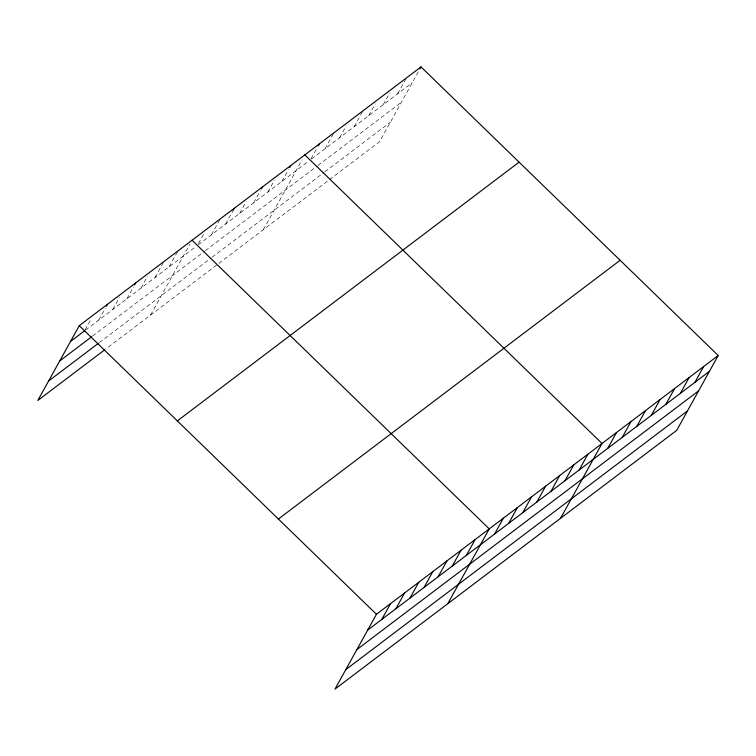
<?xml version="1.0" encoding="UTF-8"?>
<svg xmlns="http://www.w3.org/2000/svg" width="756" height="756" viewBox="0 0 756 756"><rect width="100%" height="100%" fill="white"/><g stroke="black" fill="none" stroke-linecap="round" stroke-linejoin="round"><path stroke-width="0.57" stroke-dasharray="3.78 2.83" d="M85.144 329.833L91.174 318.938M98.686 320.147L105.273 308.268M112.786 309.469L119.372 297.59M126.885 298.8L133.462 286.921M140.975 288.121L147.562 276.242M155.075 277.452L163.305 262.606M169.174 266.774L177.405 251.928M150.576 315.082L189.85 244.226M198.459 243.451L204.498 232.564M211.463 234.757L219.694 219.911M225.562 224.078L233.245 210.225M239.652 213.409L246.239 201.531M253.751 202.731L260.338 190.852M267.851 192.062L274.437 180.183M281.95 181.383L288.527 169.505M263.353 229.701L302.079 159.828M311.113 158.722L317.151 147.836M325.089 148.715L333.32 133.869M339.614 137.724L346.201 125.846M354.139 126.724L362.37 111.879M368.663 115.725L375.25 103.846M383.188 104.734L389.775 92.856M397.713 93.735L405.944 78.889M418.276 71.848L379.54 141.722L105.462 349.244M85.532 330.107L195.483 246.853M198.308 244.717L308.75 161.094M311.472 159.025L412.237 82.735M92.601 336.051L204.432 251.37M205.377 250.661L317.029 166.122M317.936 165.432L401.445 102.202M99.338 342.591L211.17 257.909M212.115 257.201L324.069 172.425M324.976 171.744L390.332 122.255"/><path stroke-width="1.13" d="M718.2 355.528L376.46 614.278L334.984 689.103L676.724 430.344L718.2 355.528L421.016 66.897L79.276 325.656L37.8 400.472L104.526 349.952M106.369 306.284L107.465 304.309M134.568 284.936L135.664 282.961M233.245 210.225L234.341 208.24M261.434 188.877L262.53 186.893M289.633 167.53L290.729 165.545M318.248 145.861L319.344 143.876M419.92 68.881L421.016 66.897M381.78 619.447L390.559 603.609M395.87 608.769L404.649 592.931M409.969 598.1L418.748 582.262M424.069 587.421L432.848 571.583M438.159 576.752L446.947 560.914M452.258 566.074L461.037 550.236M466.357 555.405L475.137 539.567M447.76 603.713L489.236 528.888L192.052 240.266M494.547 534.057L503.326 518.219M508.646 523.379L517.425 507.541M522.746 512.71L531.525 496.872M536.845 502.031L545.624 486.193M550.935 491.362L559.714 475.524M565.034 480.684L573.813 464.845M579.134 470.015L587.913 454.176M560.536 518.323L602.012 443.498L304.819 154.876M607.748 448.346L616.527 432.508M622.273 437.346L631.052 421.508M636.798 426.346L645.577 410.508M651.322 415.356L660.101 399.508M665.847 404.356L674.626 388.518M680.372 393.356L689.151 377.518M694.896 382.356L703.675 366.518M70.497 341.495L84.587 330.816M59.705 360.962L91.656 336.76M48.592 381.015L98.393 343.3M177.348 420.903L519.088 162.143M278.388 519.032L620.128 260.281M367.681 630.117L709.421 371.366M356.889 649.584L698.629 390.824M345.775 669.636L687.516 410.886M79.276 325.656L376.46 614.278"/></g></svg>
